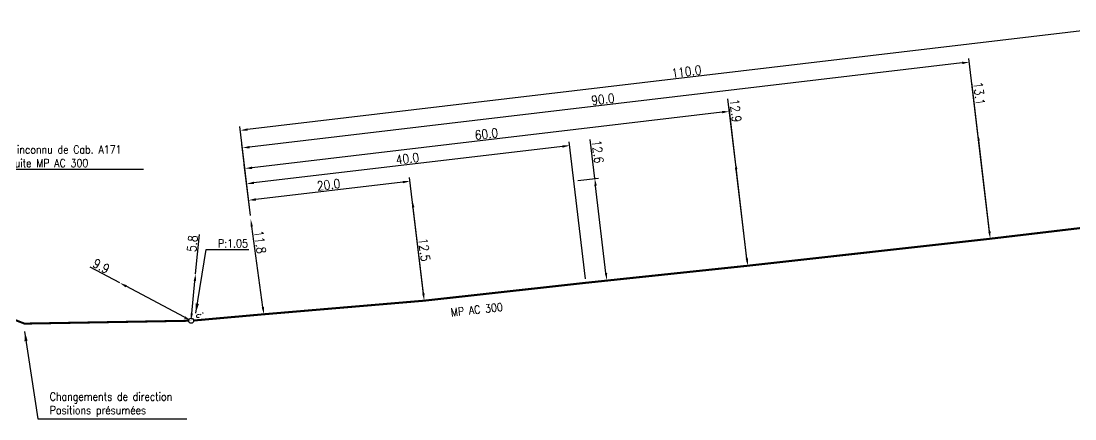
# Model space of a CAD drawing. Header units: millimetres. Extents: x 185000 to 186031, y 127990 to 129000.
# Drawn here: x 185170.9 to 185300.5, y 128714.1 to 128763 of the extents above; entities that cross this region are included whole.
import ezdxf
from ezdxf.enums import TextEntityAlignment as Align

# ---------------------------------------------------------------- set-up
doc = ezdxf.new("R2010")
doc.units = ezdxf.units.MM
doc.header["$PDMODE"] = 34
doc.layers.get('0').update_dxf_attribs({"linetype": 'CONTINUOUS'})
doc.layers.get('DEFPOINTS').update_dxf_attribs({"linetype": 'CONTINUOUS'})
doc.layers.add('G_120', color=4, linetype='CONTINUOUS')
doc.layers.add('G_930', color=7, linetype='CONTINUOUS')
doc.styles.add('G_ROMANS', font='ROMANS.SHX', dxfattribs={"width": 0.75})
doc.styles.get("Standard").update_dxf_attribs({"font": 'romans.shx', "width": 0.85})
doc.linetypes.add('G_typB_AP', pattern='A,5,-0.3,["o",Standard,S=1.5,R=0,X=0,Y=-0.5],-1.65', length=6.95)
doc.dimstyles.get("Standard").update_dxf_attribs({"dimtxt": 1.5, "dimasz": 1.2, "dimexe": 0.625, "dimexo": 0.625, "dimgap": 0.25, "dimtad": 1, "dimdec": 1, "dimzin": 0, "dimdsep": 46, "dimtxsty": 'Standard', "dimcen": -0.5, "dimadec": 0, "dimazin": 0, "dimtfac": 1, "dimtdec": 1, "dimtmove": 0, "dimatfit": 3, "dimfxl": 0, "dimtolj": 1, "dimtzin": 0, "dimarcsym": 0})

# ---------------------------------------------------------------- blocks, each defined once
blk = doc.blocks.new('*D50')
at = {"layer": 'DEFPOINTS', "color": 0, "linetype": 'Continuous', "transparency": 16777216}
for p in [(185198.91, 128740.99), (185199.18, 128738.66), (185220.5, 128728.64)]:
    blk.add_point(p, dxfattribs=at)
at = {"layer": 'G_120', "color": 0, "linetype": 'Continuous', "lineweight": -2, "transparency": 16777216}
for p, q in [((185217.87, 128743.23), (185199.8, 128741.09)), ((185220.45, 128729.11), (185218.71, 128743.8)), ((185199.13, 128739.13), (185198.85, 128741.45))]:
    blk.add_line(p, q, dxfattribs=at)
at = {"layer": 'G_120', "color": 0, "linetype": 'Continuous', "transparency": 16777216}
for points in [[(185217.86, 128743.38), (185217.89, 128743.08), (185218.77, 128743.33)], [(185199.78, 128741.24), (185199.82, 128740.94), (185198.91, 128740.99)]]:
    blk.add_solid(points, dxfattribs=at)
at = {"layer": 'G_120', "color": 0, "linetype": 'Continuous', "transparency": 16777216, "insert": (185208.75, 128742.91), "char_height": 1.125, "attachment_point": 5, "rotation": 6.7399}
blk.add_mtext('\\A1;20.0', dxfattribs=at)
blk = doc.blocks.new('*D51')
at = {"layer": 'DEFPOINTS', "color": 0, "linetype": 'Continuous', "transparency": 16777216}
for p in [(185219.04, 128741.01), (185219.04, 128741.01), (185220.5, 128728.64)]:
    blk.add_point(p, dxfattribs=at)
at = {"layer": 'G_120', "color": 0, "linetype": 'Continuous', "lineweight": -2, "transparency": 16777216}
blk.add_line((185220.4, 128729.54), (185219.15, 128740.11), dxfattribs=at)
at = {"layer": 'G_120', "color": 0, "linetype": 'Continuous', "transparency": 16777216}
for points in [[(185219.3, 128740.13), (185219, 128740.1), (185219.04, 128741.01)], [(185220.55, 128729.56), (185220.25, 128729.52), (185220.5, 128728.64)]]:
    blk.add_solid(points, dxfattribs=at)
at = {"layer": 'G_120', "color": 0, "linetype": 'Continuous', "transparency": 16777216, "insert": (185220.52, 128734.91), "char_height": 1.125, "attachment_point": 5, "rotation": 276.7399}
blk.add_mtext('\\A1;12.5', dxfattribs=at)
blk = doc.blocks.new('*D52')
at = {"layer": 'DEFPOINTS', "color": 0, "linetype": 'Continuous', "transparency": 16777216}
for p in [(185198.67, 128743.02), (185199.18, 128738.66), (185240.38, 128730.84)]:
    blk.add_point(p, dxfattribs=at)
at = {"layer": 'G_120', "color": 0, "linetype": 'Continuous', "lineweight": -2, "transparency": 16777216}
for p, q in [((185240.33, 128731.31), (185238.33, 128748.18)), ((185237.5, 128747.61), (185199.56, 128743.13)), ((185199.13, 128739.13), (185198.61, 128743.49))]:
    blk.add_line(p, q, dxfattribs=at)
at = {"layer": 'G_120', "color": 0, "linetype": 'Continuous', "transparency": 16777216}
for points in [[(185237.48, 128747.76), (185237.51, 128747.46), (185238.39, 128747.72)], [(185199.54, 128743.28), (185199.58, 128742.98), (185198.67, 128743.02)]]:
    blk.add_solid(points, dxfattribs=at)
at = {"layer": 'G_120', "color": 0, "linetype": 'Continuous', "transparency": 16777216, "insert": (185218.44, 128746.12), "char_height": 1.125, "attachment_point": 5, "rotation": 6.7399}
blk.add_mtext('\\A1;40.0', dxfattribs=at)
blk = doc.blocks.new('*D53')
at = {"layer": 'DEFPOINTS', "color": 0, "linetype": 'Continuous', "transparency": 16777216}
for p in [(185238.91, 128743.36), (185241.48, 128743.66), (185240.38, 128730.84)]:
    blk.add_point(p, dxfattribs=at)
at = {"layer": 'G_120', "color": 0, "linetype": 'Continuous', "lineweight": -2, "transparency": 16777216}
for p, q in [((185241.48, 128743.66), (185240.91, 128748.46)), ((185239.37, 128743.41), (185241.94, 128743.71)), ((185242.85, 128732.04), (185241.58, 128742.77)), ((185240.85, 128730.9), (185243.42, 128731.2))]:
    blk.add_line(p, q, dxfattribs=at)
at = {"layer": 'G_120', "color": 0, "linetype": 'Continuous', "transparency": 16777216}
for points in [[(185241.73, 128742.78), (185241.43, 128742.75), (185241.48, 128743.66)], [(185243, 128732.06), (185242.7, 128732.02), (185242.96, 128731.15)]]:
    blk.add_solid(points, dxfattribs=at)
at = {"layer": 'G_120', "color": 0, "linetype": 'Continuous', "transparency": 16777216, "insert": (185241.84, 128746.98), "char_height": 1.125, "attachment_point": 5, "rotation": 276.7399}
blk.add_mtext('\\A1;12.6', dxfattribs=at)
blk = doc.blocks.new('*D54')
at = {"layer": 'DEFPOINTS', "color": 0, "linetype": 'Continuous', "transparency": 16777216}
for p in [(185198.45, 128744.89), (185199.18, 128738.66), (185260.28, 128732.94)]:
    blk.add_point(p, dxfattribs=at)
at = {"layer": 'G_120', "color": 0, "linetype": 'Continuous', "lineweight": -2, "transparency": 16777216}
for p, q in [((185257.14, 128751.82), (185199.34, 128744.99)), ((185260.22, 128733.41), (185257.98, 128752.4)), ((185199.13, 128739.13), (185198.39, 128745.35))]:
    blk.add_line(p, q, dxfattribs=at)
at = {"layer": 'G_120', "color": 0, "linetype": 'Continuous', "transparency": 16777216}
for points in [[(185257.12, 128751.97), (185257.16, 128751.68), (185258.03, 128751.93)], [(185199.32, 128745.14), (185199.36, 128744.84), (185198.45, 128744.89)]]:
    blk.add_solid(points, dxfattribs=at)
at = {"layer": 'G_120', "color": 0, "linetype": 'Continuous', "transparency": 16777216, "insert": (185228.15, 128749.15), "char_height": 1.125, "attachment_point": 5, "rotation": 6.7399}
blk.add_mtext('\\A1;60.0', dxfattribs=at)
blk = doc.blocks.new('*D55')
at = {"layer": 'DEFPOINTS', "color": 0, "linetype": 'Continuous', "transparency": 16777216}
for p in [(185258.77, 128745.7), (185258.77, 128745.7), (185260.28, 128732.94)]:
    blk.add_point(p, dxfattribs=at)
at = {"layer": 'G_120', "color": 0, "linetype": 'Continuous', "lineweight": -2, "transparency": 16777216}
for p, q in [((185258.77, 128745.7), (185257.85, 128753.47)), ((185260.17, 128733.84), (185258.87, 128744.81))]:
    blk.add_line(p, q, dxfattribs=at)
at = {"layer": 'G_120', "color": 0, "linetype": 'Continuous', "transparency": 16777216}
for points in [[(185259.02, 128744.83), (185258.72, 128744.79), (185258.77, 128745.7)], [(185260.32, 128733.85), (185260.02, 128733.82), (185260.28, 128732.94)]]:
    blk.add_solid(points, dxfattribs=at)
at = {"layer": 'G_120', "color": 0, "linetype": 'Continuous', "transparency": 16777216, "insert": (185258.78, 128752.02), "char_height": 1.125, "attachment_point": 5, "rotation": 276.7399}
blk.add_mtext('\\A1;12.9', dxfattribs=at)
blk = doc.blocks.new('*D56')
at = {"layer": 'DEFPOINTS', "color": 0, "linetype": 'Continuous', "transparency": 16777216}
for p in [(185198.15, 128747.43), (185199.18, 128738.66), (185290.09, 128736.26)]:
    blk.add_point(p, dxfattribs=at)
at = {"layer": 'G_120', "color": 0, "linetype": 'Continuous', "lineweight": -2, "transparency": 16777216}
for p, q in [((185290.04, 128736.73), (185287.47, 128758.45)), ((185286.63, 128757.88), (185199.04, 128747.53)), ((185199.13, 128739.13), (185198.09, 128747.89))]:
    blk.add_line(p, q, dxfattribs=at)
at = {"layer": 'G_120', "color": 0, "linetype": 'Continuous', "transparency": 16777216}
for points in [[(185286.61, 128758.03), (185286.65, 128757.73), (185287.52, 128757.99)], [(185199.02, 128747.68), (185199.06, 128747.38), (185198.15, 128747.43)]]:
    blk.add_solid(points, dxfattribs=at)
at = {"layer": 'G_120', "color": 0, "linetype": 'Continuous', "transparency": 16777216, "insert": (185242.47, 128753.42), "char_height": 1.125, "attachment_point": 5, "rotation": 6.7399}
blk.add_mtext('\\A1;90.0', dxfattribs=at)
blk = doc.blocks.new('*D57')
at = {"layer": 'DEFPOINTS', "color": 0, "linetype": 'Continuous', "transparency": 16777216}
for p in [(185288.56, 128749.22), (185288.56, 128749.22), (185290.09, 128736.26)]:
    blk.add_point(p, dxfattribs=at)
at = {"layer": 'G_120', "color": 0, "linetype": 'Continuous', "lineweight": -2, "transparency": 16777216}
for p, q in [((185288.56, 128749.22), (185287.82, 128755.46)), ((185289.99, 128737.16), (185288.67, 128748.33))]:
    blk.add_line(p, q, dxfattribs=at)
at = {"layer": 'G_120', "color": 0, "linetype": 'Continuous', "transparency": 16777216}
for points in [[(185288.81, 128748.35), (185288.52, 128748.31), (185288.56, 128749.22)], [(185290.13, 128737.18), (185289.84, 128737.14), (185290.09, 128736.26)]]:
    blk.add_solid(points, dxfattribs=at)
at = {"layer": 'G_120', "color": 0, "linetype": 'Continuous', "transparency": 16777216, "insert": (185288.74, 128754.12), "char_height": 1.125, "attachment_point": 5, "rotation": 276.7399}
blk.add_mtext('\\A1;13.1', dxfattribs=at)
blk = doc.blocks.new('*D58')
at = {"layer": 'DEFPOINTS', "color": 0, "linetype": 'Continuous', "transparency": 16777216}
for p in [(185197.89, 128749.59), (185199.18, 128738.66), (185310.59, 128738.69)]:
    blk.add_point(p, dxfattribs=at)
at = {"layer": 'G_120', "color": 0, "linetype": 'Continuous', "lineweight": -2, "transparency": 16777216}
for p, q in [((185306.87, 128762.47), (185198.78, 128749.69)), ((185310.53, 128739.15), (185307.71, 128763.04)), ((185199.13, 128739.13), (185197.84, 128750.05))]:
    blk.add_line(p, q, dxfattribs=at)
at = {"layer": 'G_120', "color": 0, "linetype": 'Continuous', "transparency": 16777216}
for points in [[(185306.86, 128762.61), (185306.89, 128762.32), (185307.77, 128762.57)], [(185198.77, 128749.84), (185198.8, 128749.54), (185197.89, 128749.59)]]:
    blk.add_solid(points, dxfattribs=at)
at = {"layer": 'G_120', "color": 0, "linetype": 'Continuous', "transparency": 16777216, "insert": (185252.74, 128756.82), "char_height": 1.125, "attachment_point": 5, "rotation": 6.7399}
blk.add_mtext('\\A1;110.0', dxfattribs=at)
blk = doc.blocks.new('*D62')
at = {"layer": 'DEFPOINTS', "color": 0, "linetype": 'Continuous', "transparency": 16777216}
for p in [(185199.18, 128738.66), (185199.18, 128738.66), (185200.79, 128726.97)]:
    blk.add_point(p, dxfattribs=at)
at = {"layer": 'G_120', "color": 0, "linetype": 'Continuous', "lineweight": -2, "transparency": 16777216}
blk.add_line((185200.67, 128727.86), (185199.3, 128737.77), dxfattribs=at)
at = {"layer": 'G_120', "color": 0, "linetype": 'Continuous', "transparency": 16777216}
for points in [[(185199.45, 128737.79), (185199.16, 128737.75), (185199.18, 128738.66)], [(185200.82, 128727.88), (185200.52, 128727.84), (185200.79, 128726.97)]]:
    blk.add_solid(points, dxfattribs=at)
at = {"layer": 'G_120', "color": 0, "linetype": 'Continuous', "transparency": 16777216, "insert": (185200.32, 128735.86), "char_height": 1.125, "attachment_point": 5, "rotation": 277.8417}
blk.add_mtext('\\A1;11.8', dxfattribs=at)
blk = doc.blocks.new('*D63')
at = {"layer": 'DEFPOINTS', "color": 0, "linetype": 'Continuous', "transparency": 16777216}
for p in [(185192.4, 128731.95), (185192.4, 128731.95), (185191.84, 128726.17)]:
    blk.add_point(p, dxfattribs=at)
at = {"layer": 'G_930', "color": 0, "linetype": 'Continuous', "lineweight": -2, "transparency": 16777216}
for p, q in [((185192.4, 128731.95), (185192.87, 128736.78)), ((185191.92, 128727.07), (185192.31, 128731.05))]:
    blk.add_line(p, q, dxfattribs=at)
at = {"layer": 'G_930', "color": 0, "linetype": 'Continuous', "transparency": 16777216}
for points in [[(185192.16, 128731.07), (185192.46, 128731.04), (185192.4, 128731.95)], [(185191.78, 128727.08), (185192.07, 128727.06), (185191.84, 128726.17)]]:
    blk.add_solid(points, dxfattribs=at)
at = {"layer": 'G_930', "color": 0, "linetype": 'Continuous', "transparency": 16777216, "insert": (185192.01, 128735.67), "char_height": 1.125, "attachment_point": 5, "rotation": 84.4256}
blk.add_mtext('\\A1;5.8', dxfattribs=at)
blk = doc.blocks.new('*D64')
at = {"layer": 'DEFPOINTS', "color": 0, "linetype": 'Continuous', "transparency": 16777216}
for p in [(185183.07, 128730.84), (185183.07, 128730.84), (185191.84, 128726.17)]:
    blk.add_point(p, dxfattribs=at)
at = {"layer": 'G_930', "color": 0, "linetype": 'Continuous', "lineweight": -2, "transparency": 16777216}
for p, q in [((185183.07, 128730.84), (185179.42, 128732.78)), ((185191.04, 128726.6), (185183.86, 128730.42))]:
    blk.add_line(p, q, dxfattribs=at)
at = {"layer": 'G_930', "color": 0, "linetype": 'Continuous', "transparency": 16777216}
for points in [[(185183.94, 128730.55), (185183.79, 128730.28), (185183.07, 128730.84)], [(185191.11, 128726.73), (185190.97, 128726.46), (185191.84, 128726.17)]]:
    blk.add_solid(points, dxfattribs=at)
at = {"layer": 'G_930', "color": 0, "linetype": 'Continuous', "transparency": 16777216, "insert": (185180.8, 128732.89), "char_height": 1.125, "attachment_point": 5, "rotation": 331.9923}
blk.add_mtext('\\A1;9.9', dxfattribs=at)
blk = doc.blocks.new('L_300_15')
at = {"color": 0, "linetype": 'Continuous'}
blk.add_circle((0, 0), 1.56, dxfattribs=at)
at = {"color": 0, "linetype": 'Continuous', "style": 'G_ROMANS', "width": 0.75}
blk.add_text('?', height=4.69, dxfattribs=at).set_placement((0, -6.56), align=Align.MIDDLE_CENTER)
at = {"color": 0, "linetype": 'Continuous', "width": 0.75}
blk.add_attdef('TYP', text='', height=4.69, dxfattribs=at).set_placement((0, 5.78), align=Align.MIDDLE_CENTER)
at = {"color": 0, "linetype": 'Continuous', "width": 0.75, "flags": 1}
blk.add_attdef('NUM', text='', height=3.75, dxfattribs=at).set_placement((0, -3.75), align=Align.MIDDLE_CENTER)
at = {"color": 0, "linetype": 'Continuous', "width": 0.75, "flags": 3}
for tag, p in [('DEF_COUP', (0, -13.21)), ('DEF_LEG', (0, -10.71)), ('DEF_TYPE', (0, -15.71))]:
    blk.add_attdef(tag, text='', height=1.2, dxfattribs=at).set_placement(p, align=Align.MIDDLE)

msp = doc.modelspace()

# ---------------------------------------------------------------- linework, layer by layer
at = {"layer": 'G_120', "linetype": 'G_typB_AP', "const_width": 0.25}
for points in [[(185191.52, 128726.17), (185171.36, 128725.82), (185158.64, 128730.78), (185155.1, 128731.82), (185142.51, 128735.49), (185134.51, 128734.26), (185130.83, 128733.86), (185102, 128730.67), (185098.35, 128730.26), (185088.66, 128729.19), (185088.43, 128729.24), (185085.42, 128732.72), (185075.72, 128740.38), (185075.53, 128740.5), (185075.27, 128740.53), (185075.27, 128740.53), (185068.75, 128739.69), (185046.07, 128736.78), (185017.64, 128733.88), (185017.05, 128733.79), (185003.65, 128731.75), (185000, 128731.31)], [(185310.59, 128738.69), (185290.09, 128736.26), (185260.28, 128732.94), (185240.38, 128730.84), (185220.5, 128728.64), (185200.79, 128726.97), (185192.15, 128726.2)]]:
    msp.add_lwpolyline(points, dxfattribs=at)

# ---------------------------------------------------------------- block references
at = {"layer": 'G_930', "ltscale": 0.5, "xscale": 0.2, "yscale": 0.2, "zscale": 0.2, "rotation": 123.4054288880416}
msp.add_blockref('L_300_15', (185191.84, 128726.17), dxfattribs=at)

# ---------------------------------------------------------------- texts
at = {"layer": 'G_120', "linetype": 'Continuous', "width": 0.85}
msp.add_text('MP AC 300', height=1, rotation=6.3102, dxfattribs=at).set_placement((185226.97, 128727.54), align=Align.MIDDLE)
at = {"layer": 'G_120', "linetype": 'Continuous', "char_height": 1, "attachment_point": 4}
for s, insert in [('Tracé MP inconnu de Cab. A171\\Pà la conduite MP AC 300', (185164.57, 128746.4)), ('Changements de direction\\PPositions présumées', (185174.46, 128715.84))]:
    msp.add_mtext(s, dxfattribs=dict(at, insert=insert))
at = {"layer": 'G_930', "linetype": 'Continuous', "insert": (185195.15, 128735.68), "char_height": 1, "attachment_point": 4}
msp.add_mtext('P:1.05', dxfattribs=at)

# ---------------------------------------------------------------- dimensions: what is measured, and where the dimension line sits
at = {"layer": 'G_120', "linetype": 'Continuous'}
dim = msp.add_linear_dim(base=(185197.89, 128749.59), p1=(185310.59, 128738.69), p2=(185199.18, 128738.66), angle=6.7399, text='110.0', dimstyle='Standard', override={"dimscale": 0.75, "dimatfit": 0}, dxfattribs=at)
dim.commit()
dim.dimension.update_dxf_attribs({"geometry": '*D58', "text_midpoint": (185252.74, 128756.82)})
for base, p1, p2, angle, override, picture, middle in [((185198.15, 128747.43), (185290.09, 128736.26), (185199.18, 128738.66), 6.7399, {"dimscale": 0.75, "dimatfit": 0}, '*D56', (185242.56, 128752.67)), ((185288.56, 128749.22), (185290.09, 128736.26), (185288.56, 128749.22), 276.7399, {"dimscale": 0.75}, '*D57', (185287.99, 128754.03)), ((185258.77, 128745.7), (185260.28, 128732.94), (185258.77, 128745.7), 276.7399, {"dimscale": 0.75}, '*D55', (185258.03, 128751.93)), ((185241.48, 128743.66), (185240.38, 128730.84), (185238.91, 128743.36), 276.7399, {"dimscale": 0.75}, '*D53', (185241.09, 128746.9)), ((185199.18, 128738.66), (185200.79, 128726.97), (185199.18, 128738.66), 277.8417, {"dimscale": 0.75}, '*D62', (185199.58, 128735.76))]:
    dim = msp.add_linear_dim(base=base, p1=p1, p2=p2, angle=angle, dimstyle='Standard', override=override, dxfattribs=at)
    dim.commit()
    dim.dimension.update_dxf_attribs({"geometry": picture, "text_midpoint": middle, "dimtype": 160})
for base, p1, p2, angle, override, picture, middle in [((185198.45, 128744.89), (185260.28, 128732.94), (185199.18, 128738.66), 6.7399, {"dimscale": 0.75, "dimatfit": 0}, '*D54', (185228.15, 128749.15)), ((185198.67, 128743.02), (185240.38, 128730.84), (185199.18, 128738.66), 6.7399, {"dimscale": 0.75, "dimatfit": 0}, '*D52', (185218.44, 128746.12)), ((185198.91, 128740.99), (185220.5, 128728.64), (185199.18, 128738.66), 6.7399, {"dimscale": 0.75, "dimatfit": 0}, '*D50', (185208.75, 128742.91)), ((185219.04, 128741.01), (185220.5, 128728.64), (185219.04, 128741.01), 276.7399, {"dimscale": 0.75, "dimlfac": 1, "dimlunit": 2, "dimatfit": 0}, '*D51', (185220.52, 128734.91))]:
    dim = msp.add_linear_dim(base=base, p1=p1, p2=p2, angle=angle, dimstyle='Standard', override=override, dxfattribs=at)
    dim.commit()
    dim.dimension.update_dxf_attribs({"geometry": picture, "text_midpoint": middle})
at = {"layer": 'G_930', "linetype": 'Continuous'}
for base, p2, angle, picture, middle in [((185192.4, 128731.95), (185192.4, 128731.95), 264.4256, '*D63', (185192.76, 128735.6)), ((185183.07, 128730.84), (185183.07, 128730.84), 331.9923, '*D64', (185180.45, 128732.23))]:
    dim = msp.add_linear_dim(base=base, p1=(185191.84, 128726.17), p2=p2, angle=angle, dimstyle='Standard', override={"dimscale": 0.75}, dxfattribs=at)
    dim.commit()
    dim.dimension.update_dxf_attribs({"geometry": picture, "text_midpoint": middle, "dimtype": 160})

# ---------------------------------------------------------------- leaders
at = {"layer": 'G_120', "linetype": 'Continuous', "annotation_type": 0, "has_hookline": 1, "hookline_direction": 0}
for points, text_width in [([(185155.22, 128759.35), (185163.12, 128744.82), (185164.32, 128744.82)], 21.41), ([(185171.38, 128724.87), (185173.01, 128714.09), (185174.21, 128714.09)], 16.88)]:
    msp.add_leader(points, dimstyle='Standard', dxfattribs=dict(at, text_width=text_width))
at = {"layer": 'G_930', "linetype": 'Continuous', "annotation_type": 0, "has_hookline": 1, "hookline_direction": 0, "text_width": 3.8}
msp.add_leader([(185192.42, 128727.09), (185193.7, 128734.93), (185194.9, 128734.93)], dimstyle='Standard', dxfattribs=at)

doc.saveas('drawing.dxf')
